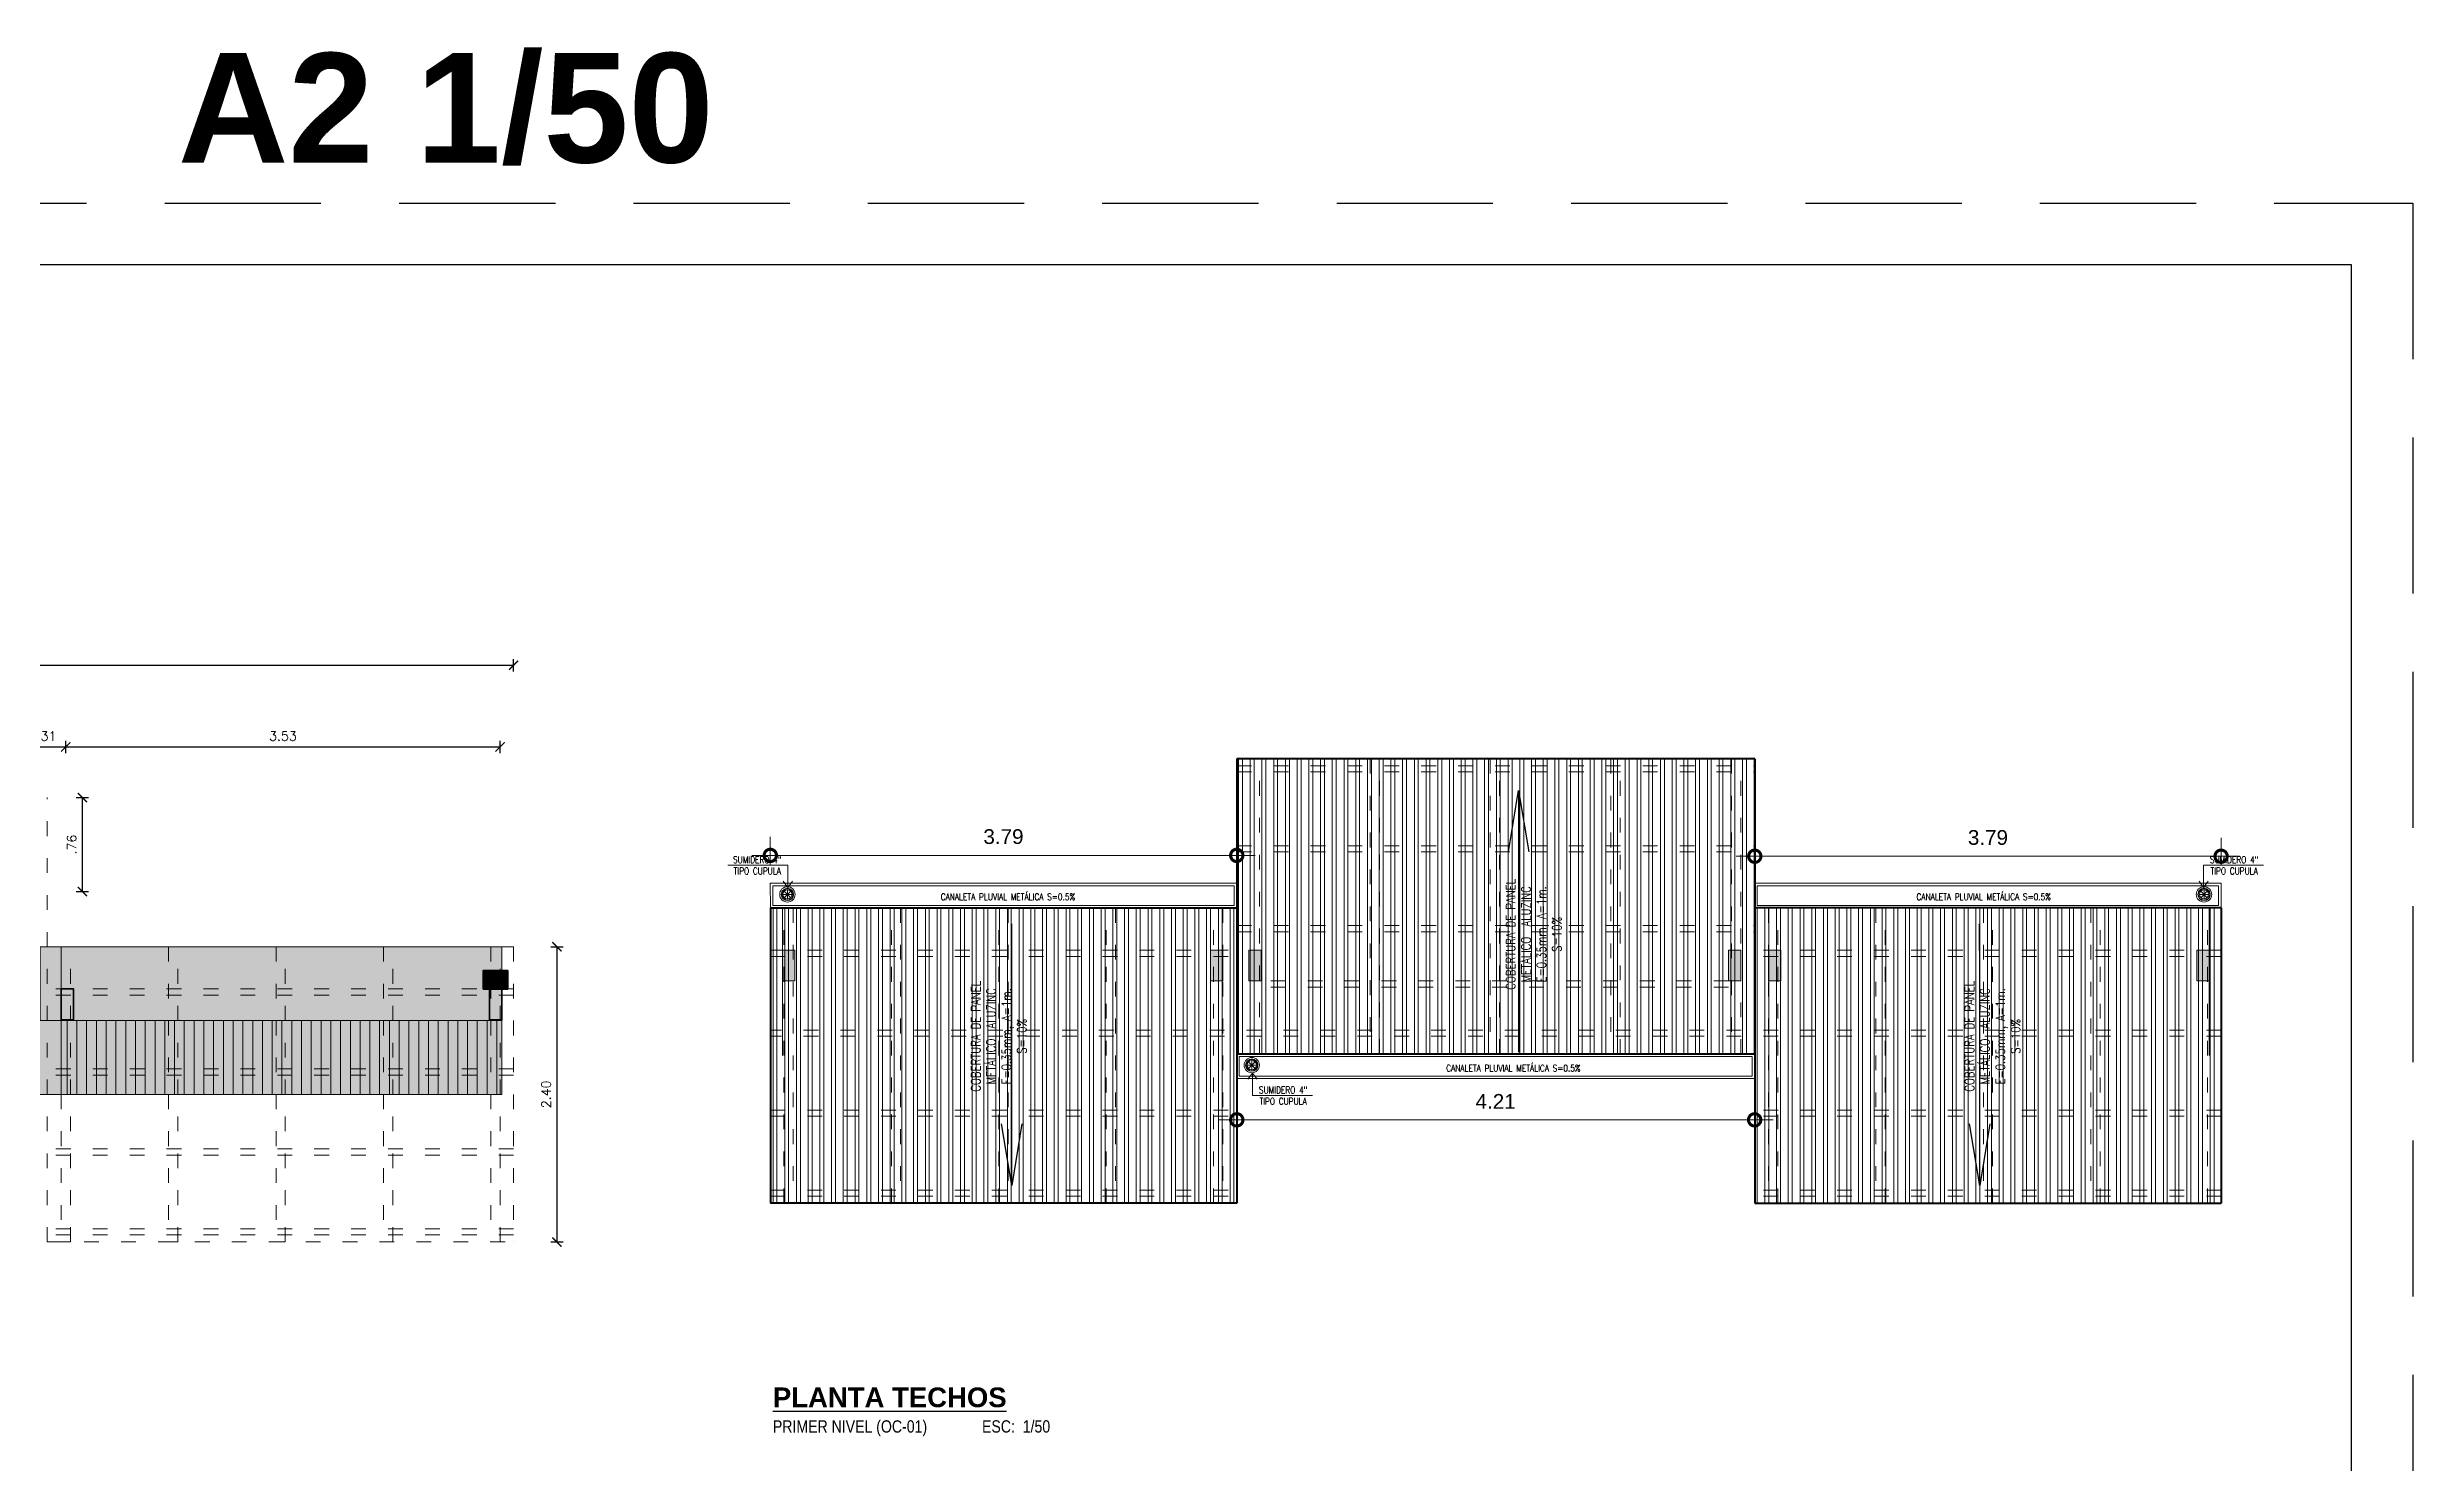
# Model space of a CAD drawing. Header units: millimetres. Extents: x 1.3 to 31, y -9.1 to 13.1.
# Drawn here: x 11.78 to 31.01, y 1.61 to 13.13 of the extents above; entities that cross this region are included whole.
import ezdxf

# ---------------------------------------------------------------- set-up
doc = ezdxf.new("R2010")
doc.units = ezdxf.units.MM
doc.linetypes.add('ACAD_ISO03W100', pattern=[30, 12, -18])
doc.linetypes.add('DASHED', pattern=[19.05, 12.7, -6.35])
doc.layers.get('Defpoints').update_dxf_attribs({"color": 6, "lineweight": 5})
for name, color, linetype, lineweight in [('.', 7, 'Continuous', 0), ('0_TEXTOS 1', 7, 'Continuous', 30), ('0_TEXTOS 4', 104, 'Continuous', 9), ('LCOTAS', 7, 'Continuous', 5), ('LEST 02', 5, 'Continuous', 20), ('LEST 04', 7, 'Continuous', 40), ('LMURO ALTO', 7, 'Continuous', 35), ('LPROYECCION', 7, 'ACAD_ISO03W100', 5), ('LROTULOS', 7, 'Continuous', 5), ('LTEXTO', 7, 'Continuous', 9), ('T. ACHURADO-0.5', 8, 'Continuous', 0)]:
    doc.layers.add(name, color=color, linetype=linetype, lineweight=lineweight)
doc.layers.add('LHATCH', color=254, linetype='Continuous', lineweight=5, true_color=0xcfcfcf)
doc.layers.add('manzanas', color=2, linetype='Continuous')
doc.layers.add('no se imprime', color=8, linetype='DASHED', plot=False)
doc.styles.add('50-NOTAS', font='romans.shx', dxfattribs={"height": 0.075})
doc.styles.add('ARIALNEG', font='arialbd.ttf')
doc.styles.add('COTAS', font='arial.ttf', dxfattribs={"width": 0.9})
doc.styles.add('GENERATED_STYLE_2', font='')
doc.styles.add('STYLE5', font='romans.shx', dxfattribs={"width": 0.8})
doc.styles.add('TJ Eléctricas', font='swisse.ttf')
doc.styles.get('GENERATED_STYLE_2').set_extended_font_data('Swis721 BlkEx BT', bold=True)
doc.dimstyles.new('C 1-50', dxfattribs={"dimscale": 0.5, "dimtxt": 0.15, "dimasz": 0.08, "dimexe": 0.08, "dimexo": 0.05, "dimgap": 0.02, "dimtad": 1, "dimzin": 4, "dimdsep": 46, "dimtxsty": 'COTAS', "dimblk": 'ARCHTICK', "dimcen": 0.09, "dimdle": 0.09, "dimclrd": 256, "dimclre": 252, "dimclrt": 7, "dimaunit": 1, "dimadec": 0, "dimazin": 0, "dimtfac": 1, "dimtix": 1, "dimtmove": 1, "dimatfit": 1, "dimldrblk": 'DOT', "dimfxl": 0.1, "dimfxlon": 1, "dimtolj": 1, "dimtzin": 0, "dimarcsym": 0})
doc.dimstyles.new('DIM-50-PLANTA', dxfattribs={"dimscale": 0.05, "dimtxt": 0.075, "dimasz": 1.5, "dimexe": 1, "dimexo": 1, "dimgap": 1, "dimtad": 1, "dimzin": 4, "dimdsep": 46, "dimtxsty": '50-NOTAS', "dimblk": 'ARCHTICK', "dimcen": 25, "dimclrd": 9, "dimclre": 9, "dimclrt": 7, "dimadec": 0, "dimazin": 0, "dimtfac": 1, "dimtmove": 2, "dimatfit": 3, "dimfxl": 1, "dimfxlon": 1, "dimtolj": 1, "dimtzin": 0, "dimarcsym": 0})
doc.dimstyles.new('STYLE MIGUEL', dxfattribs={"dimtxt": 0.12, "dimasz": 0.2, "dimexe": 0.15, "dimexo": 0.15, "dimgap": 0.09, "dimtad": 1, "dimtih": 1, "dimtoh": 1, "dimzin": 4, "dimdsep": 46, "dimtxsty": 'TJ Eléctricas', "dimblk": 'DOTSMALL', "dimcen": 0.09, "dimdle": 0.15, "dimclrd": 7, "dimclre": 7, "dimclrt": 7, "dimadec": 0, "dimazin": 0, "dimtfac": 1, "dimtix": 1, "dimtofl": 0, "dimtmove": 2, "dimatfit": 1, "dimfxl": 1, "dimtolj": 1, "dimtzin": 0, "dimlwd": 9, "dimlwe": 15, "dimarcsym": 0})

# ---------------------------------------------------------------- blocks, each defined once
blk = doc.blocks.new('_ArchTick')
at = {"color": 0, "linetype": 'ByBlock', "const_width": 0.15}
blk.add_lwpolyline([(-0.5, -0.5), (0.5, 0.5)], dxfattribs=at)
blk = doc.blocks.new('*D35')
at = {"layer": 'Defpoints', "color": 0, "transparency": 16777216}
for p in [(11.784, 4.615), (11.501, 3.415), (11.784, 3.415)]:
    blk.add_point(p, dxfattribs=at)
at = {"layer": 'LCOTAS', "color": 9, "lineweight": -2, "transparency": 16777216}
for p, q in [((11.551, 4.615), (11.451, 4.615)), ((11.501, 4.615), (11.501, 3.415)), ((11.551, 3.415), (11.451, 3.415))]:
    blk.add_line(p, q, dxfattribs=at)
at = {"layer": 'LCOTAS', "color": 9, "lineweight": -2, "transparency": 16777216, "xscale": 0.075, "yscale": 0.075, "zscale": 0.075}
for p, rotation in [((11.501, 4.615), 90), ((11.501, 3.415), 270)]:
    blk.add_blockref('_ArchTick', p, dxfattribs=dict(at, rotation=rotation))
at = {"layer": 'LCOTAS', "color": 7, "lineweight": 5, "transparency": 16777216, "insert": (11.413, 4.015), "char_height": 0.075, "attachment_point": 5, "rotation": 90, "style": '50-NOTAS'}
blk.add_mtext('\\A1;1.20', dxfattribs=at)
blk = doc.blocks.new('*D36')
at = {"layer": 'Defpoints', "color": 0, "transparency": 16777216}
for p in [(11.784, 7.028), (12.069, 7.028), (11.784, 6.264)]:
    blk.add_point(p, dxfattribs=at)
at = {"layer": 'LCOTAS', "color": 9, "lineweight": -2, "transparency": 16777216}
for p, q in [((12.019, 7.028), (12.119, 7.028)), ((12.069, 6.264), (12.069, 7.028)), ((12.019, 6.264), (12.119, 6.264))]:
    blk.add_line(p, q, dxfattribs=at)
at = {"layer": 'LCOTAS', "color": 9, "lineweight": -2, "transparency": 16777216, "xscale": 0.075, "yscale": 0.075, "zscale": 0.075}
for p, rotation in [((12.069, 7.028), 90), ((12.069, 6.264), 270)]:
    blk.add_blockref('_ArchTick', p, dxfattribs=dict(at, rotation=rotation))
at = {"layer": 'LCOTAS', "color": 7, "lineweight": 5, "transparency": 16777216, "insert": (11.982, 6.646), "char_height": 0.075, "attachment_point": 5, "rotation": 90, "style": '50-NOTAS'}
blk.add_mtext('\\A1;.76', dxfattribs=at)
blk = doc.blocks.new('*D43')
at = {"layer": 'Defpoints', "color": 0, "transparency": 16777216}
for p in [(15.574, 5.815), (15.574, 3.415), (15.926, 3.415)]:
    blk.add_point(p, dxfattribs=at)
at = {"layer": 'LCOTAS', "color": 9, "lineweight": -2, "transparency": 16777216}
for p, q in [((15.876, 5.815), (15.976, 5.815)), ((15.926, 5.815), (15.926, 3.415)), ((15.876, 3.415), (15.976, 3.415))]:
    blk.add_line(p, q, dxfattribs=at)
at = {"layer": 'LCOTAS', "color": 9, "lineweight": -2, "transparency": 16777216, "xscale": 0.075, "yscale": 0.075, "zscale": 0.075}
for p, rotation in [((15.926, 5.815), 90), ((15.926, 3.415), 270)]:
    blk.add_blockref('_ArchTick', p, dxfattribs=dict(at, rotation=rotation))
at = {"layer": 'LCOTAS', "color": 7, "lineweight": 5, "transparency": 16777216, "insert": (15.838, 4.615), "char_height": 0.075, "attachment_point": 5, "rotation": 90, "style": '50-NOTAS'}
blk.add_mtext('\\A1;2.40', dxfattribs=at)
blk = doc.blocks.new('*D37')
at = {"layer": 'Defpoints', "color": 0, "transparency": 16777216}
for p in [(15.574, 8.104), (3.799, 7.028), (15.574, 7.028)]:
    blk.add_point(p, dxfattribs=at)
at = {"layer": 'LCOTAS', "color": 9, "lineweight": -2, "transparency": 16777216}
for p, q in [((3.799, 8.054), (3.799, 8.154)), ((3.799, 8.104), (15.574, 8.104)), ((15.574, 8.054), (15.574, 8.154))]:
    blk.add_line(p, q, dxfattribs=at)
at = {"layer": 'LCOTAS', "color": 9, "lineweight": -2, "transparency": 16777216, "xscale": 0.075, "yscale": 0.075, "zscale": 0.075, "rotation": 180}
blk.add_blockref('_ArchTick', (3.799, 8.104), dxfattribs=at)
at = {"layer": 'LCOTAS', "color": 9, "lineweight": -2, "transparency": 16777216, "xscale": 0.075, "yscale": 0.075, "zscale": 0.075}
blk.add_blockref('_ArchTick', (15.574, 8.104), dxfattribs=at)
at = {"layer": 'LCOTAS', "color": 7, "lineweight": 5, "transparency": 16777216, "insert": (9.687, 8.191), "char_height": 0.075, "attachment_point": 5, "style": '50-NOTAS'}
blk.add_mtext('\\A1;11.78', dxfattribs=at)
blk = doc.blocks.new('*D39')
at = {"layer": 'Defpoints', "color": 0, "transparency": 16777216}
for p in [(11.934, 7.44), (11.622, 7.028), (11.934, 7.028)]:
    blk.add_point(p, dxfattribs=at)
at = {"layer": 'LCOTAS', "color": 9, "lineweight": -2, "transparency": 16777216}
for p, q in [((11.622, 7.39), (11.622, 7.49)), ((11.622, 7.44), (11.934, 7.44)), ((11.934, 7.39), (11.934, 7.49))]:
    blk.add_line(p, q, dxfattribs=at)
at = {"layer": 'LCOTAS', "color": 9, "lineweight": -2, "transparency": 16777216, "xscale": 0.075, "yscale": 0.075, "zscale": 0.075, "rotation": 180}
blk.add_blockref('_ArchTick', (11.622, 7.44), dxfattribs=at)
at = {"layer": 'LCOTAS', "color": 9, "lineweight": -2, "transparency": 16777216, "xscale": 0.075, "yscale": 0.075, "zscale": 0.075}
blk.add_blockref('_ArchTick', (11.934, 7.44), dxfattribs=at)
at = {"layer": 'LCOTAS', "color": 7, "lineweight": 5, "transparency": 16777216, "insert": (11.778, 7.528), "char_height": 0.075, "attachment_point": 5, "style": '50-NOTAS'}
blk.add_mtext('\\A1;.31', dxfattribs=at)
blk = doc.blocks.new('*D40')
at = {"layer": 'Defpoints', "color": 0, "transparency": 16777216}
for p in [(15.464, 7.44), (11.934, 7.028), (15.464, 7.028)]:
    blk.add_point(p, dxfattribs=at)
at = {"layer": 'LCOTAS', "color": 9, "lineweight": -2, "transparency": 16777216}
for p, q in [((11.934, 7.39), (11.934, 7.49)), ((11.934, 7.44), (15.464, 7.44)), ((15.464, 7.39), (15.464, 7.49))]:
    blk.add_line(p, q, dxfattribs=at)
at = {"layer": 'LCOTAS', "color": 9, "lineweight": -2, "transparency": 16777216, "xscale": 0.075, "yscale": 0.075, "zscale": 0.075, "rotation": 180}
blk.add_blockref('_ArchTick', (11.934, 7.44), dxfattribs=at)
at = {"layer": 'LCOTAS', "color": 9, "lineweight": -2, "transparency": 16777216, "xscale": 0.075, "yscale": 0.075, "zscale": 0.075}
blk.add_blockref('_ArchTick', (15.464, 7.44), dxfattribs=at)
at = {"layer": 'LCOTAS', "color": 7, "lineweight": 5, "transparency": 16777216, "insert": (13.699, 7.528), "char_height": 0.075, "attachment_point": 5, "style": '50-NOTAS'}
blk.add_mtext('\\A1;3.53', dxfattribs=at)
blk = doc.blocks.new('ABRAZADERA CNALTA PLUVIAL')
for points in [[(0, 0.065), (-0.04, 0.065)], [(0, 0.065), (0, 0.105)], [(0, 0.065), (0, 0.025)], [(0, 0.065), (0.04, 0.065)]]:
    blk.add_lwpolyline(points)
at = {"layer": 'LEST 02', "color": 250, "lineweight": 18}
blk.add_line((0.065, 0.008), (0.073, 0.008), dxfattribs=at)
blk.add_lwpolyline([(0.082, 0.003), (0.055, 0.003), (0.055, 0.065, 0.414214), (0, 0.12, 0.414214), (-0.055, 0.065), (-0.055, 0.003), (-0.082, 0.003), (-0.082, 0), (-0.052, 0), (-0.052, 0.065, -1), (0.052, 0.065), (0.052, 0), (0.082, 0)], format="xyb", close=True, dxfattribs=at)
for points in [[(-0.078, 0.003), (-0.078, 0.008), (-0.073, 0.008)], [(-0.065, 0.003), (-0.065, 0.008), (-0.073, 0.008), (-0.073, 0.003)], [(-0.065, 0.008), (-0.06, 0.008), (-0.06, 0.003)], [(0.065, 0.003), (0.065, 0.008), (0.06, 0.008), (0.06, 0.003)], [(0.078, 0.003), (0.078, 0.008), (0.073, 0.008), (0.073, 0.003)]]:
    blk.add_lwpolyline(points, dxfattribs=at)
at = {"layer": 'LEST 02'}
blk.add_circle((0, 0.065), 0.0524, dxfattribs=at)
blk = doc.blocks.new('falsaa1')
at = {"true_color": 0xffffff}
h = blk.add_hatch(color=7, dxfattribs=at)
h.dxf.hatch_style = 1
h.paths.add_polyline_path([(2294.534, 1750.568), (2294.534, 1750.418), (2294.734, 1750.418), (2294.734, 1750.568)])
at = {"layer": 'LMURO ALTO'}
blk.add_lwpolyline([(2294.534, 1750.568), (2294.734, 1750.568), (2294.734, 1750.418), (2294.534, 1750.418)], close=True, dxfattribs=at)
at = {"layer": 'LEST 02', "lineweight": 18, "rotation": 180}
blk.add_blockref('ABRAZADERA CNALTA PLUVIAL', (2294.634, 1750.568), dxfattribs=at)
blk = doc.blocks.new('sumidero')
at = {"layer": 'LEST 02'}
for p, q in [((-0.038, 0), (0.038, 0)), ((-0.027, 0.027), (0.027, -0.027)), ((-0.027, -0.027), (0.027, 0.027)), ((0, 0.038), (0, -0.038))]:
    blk.add_line(p, q, dxfattribs=at)
for radius in [0.0625, 0.05, 0.0463, 0.0375]:
    blk.add_circle((0, 0), radius, dxfattribs=at)
blk = doc.blocks.new('_DotSmall')
at = {"color": 0, "linetype": 'ByBlock', "const_width": 0.5}
blk.add_lwpolyline([(-0.0625, 0, 1), (0.0625, 0, 1)], format="xyb", close=True, dxfattribs=at)
blk = doc.blocks.new('*D55')
at = {"layer": 'Defpoints', "color": 0, "transparency": 16777216}
for p in [(21.451, 6.558), (17.66, 6.331, -279.436), (21.451, 6.331, -279.436)]:
    blk.add_point(p, dxfattribs=at)
at = {"layer": 'LCOTAS', "color": 7, "lineweight": 9, "transparency": 16777216}
blk.add_line((17.51, 6.558), (21.601, 6.558), dxfattribs=at)
at = {"layer": 'LCOTAS', "color": 7, "lineweight": 15, "transparency": 16777216}
for p, q in [((17.66, 6.481), (17.66, 6.708)), ((21.451, 6.481), (21.451, 6.708))]:
    blk.add_line(p, q, dxfattribs=at)
at = {"layer": 'LCOTAS', "color": 7, "lineweight": 9, "transparency": 16777216, "xscale": 0.2, "yscale": 0.2, "zscale": 0.2, "rotation": 180}
blk.add_blockref('_DotSmall', (17.66, 6.558), dxfattribs=at)
at = {"layer": 'LCOTAS', "color": 7, "lineweight": 9, "transparency": 16777216, "xscale": 0.2, "yscale": 0.2, "zscale": 0.2}
blk.add_blockref('_DotSmall', (21.451, 6.558), dxfattribs=at)
at = {"layer": 'LCOTAS', "color": 7, "transparency": 16777216, "insert": (19.555, 6.71), "char_height": 0.12, "attachment_point": 5, "style": 'TJ Eléctricas'}
blk.add_mtext('\\A1;3.79', dxfattribs=at)
blk = doc.blocks.new('*D56')
at = {"layer": 'Defpoints', "color": 0, "transparency": 16777216}
for p in [(21.451, 4.743, -279.436), (25.66, 4.743, -279.436), (25.66, 4.408)]:
    blk.add_point(p, dxfattribs=at)
at = {"layer": 'LCOTAS', "color": 7, "lineweight": 15, "transparency": 16777216}
for p, q in [((21.451, 4.593), (21.451, 4.258)), ((25.66, 4.593), (25.66, 4.258))]:
    blk.add_line(p, q, dxfattribs=at)
at = {"layer": 'LCOTAS', "color": 7, "lineweight": 9, "transparency": 16777216}
blk.add_line((21.301, 4.408), (25.81, 4.408), dxfattribs=at)
at = {"layer": 'LCOTAS', "color": 7, "lineweight": 9, "transparency": 16777216, "xscale": 0.2, "yscale": 0.2, "zscale": 0.2, "rotation": 180}
blk.add_blockref('_DotSmall', (21.451, 4.408), dxfattribs=at)
at = {"layer": 'LCOTAS', "color": 7, "lineweight": 9, "transparency": 16777216, "xscale": 0.2, "yscale": 0.2, "zscale": 0.2}
blk.add_blockref('_DotSmall', (25.66, 4.408), dxfattribs=at)
at = {"layer": 'LCOTAS', "color": 7, "transparency": 16777216, "insert": (23.555, 4.558), "char_height": 0.12, "attachment_point": 5, "style": 'TJ Eléctricas'}
blk.add_mtext('\\A1;4.21', dxfattribs=at)
blk = doc.blocks.new('*D57')
at = {"layer": 'Defpoints', "color": 0, "transparency": 16777216}
for p in [(29.451, 6.551), (25.661, 6.331, -279.436), (29.451, 6.331, -279.436)]:
    blk.add_point(p, dxfattribs=at)
at = {"layer": 'LCOTAS', "color": 7, "lineweight": 9, "transparency": 16777216}
blk.add_line((25.511, 6.551), (29.601, 6.551), dxfattribs=at)
at = {"layer": 'LCOTAS', "color": 7, "lineweight": 15, "transparency": 16777216}
for p, q in [((25.661, 6.481), (25.661, 6.701)), ((29.451, 6.481), (29.451, 6.701))]:
    blk.add_line(p, q, dxfattribs=at)
at = {"layer": 'LCOTAS', "color": 7, "lineweight": 9, "transparency": 16777216, "xscale": 0.2, "yscale": 0.2, "zscale": 0.2, "rotation": 180}
blk.add_blockref('_DotSmall', (25.661, 6.551), dxfattribs=at)
at = {"layer": 'LCOTAS', "color": 7, "lineweight": 9, "transparency": 16777216, "xscale": 0.2, "yscale": 0.2, "zscale": 0.2}
blk.add_blockref('_DotSmall', (29.451, 6.551), dxfattribs=at)
at = {"layer": 'LCOTAS', "color": 7, "transparency": 16777216, "insert": (27.556, 6.703), "char_height": 0.12, "attachment_point": 5, "style": 'TJ Eléctricas'}
blk.add_mtext('\\A1;3.79', dxfattribs=at)

msp = doc.modelspace()

# ---------------------------------------------------------------- hatches: boundary and pattern name
at = {"layer": '.'}
h = msp.add_hatch(color=256, dxfattribs=at)
h.set_gradient(color1=(215, 235, 210), color2=(215, 235, 210))
h.paths.add_polyline_path([(11.725, 5.215), (11.725, 5.815), (15.477, 5.815), (15.477, 5.215)])
h = msp.add_hatch(color=256, dxfattribs=at)
h.set_gradient(color1=(199, 200, 202), color2=(199, 200, 202), tint=1)
h.paths.add_polyline_path([(17.758, 5.537), (17.858, 5.537), (17.858, 5.787), (17.758, 5.787)])
h = msp.add_hatch(color=256, dxfattribs=at)
h.set_gradient(color1=(199, 200, 202), color2=(199, 200, 202), tint=1)
h.paths.add_polyline_path([(21.238, 5.537), (21.338, 5.537), (21.338, 5.787), (21.238, 5.787)])
h = msp.add_hatch(color=256, dxfattribs=at)
h.set_gradient(color1=(199, 200, 202), color2=(199, 200, 202), tint=1)
h.paths.add_polyline_path([(21.648, 5.537), (21.548, 5.537), (21.548, 5.787), (21.648, 5.787)])
h = msp.add_hatch(color=256, dxfattribs=at)
h.set_gradient(color1=(199, 200, 202), color2=(199, 200, 202), tint=1)
h.paths.add_polyline_path([(25.548, 5.537), (25.448, 5.537), (25.448, 5.787), (25.548, 5.787)])
h = msp.add_hatch(color=256, dxfattribs=at)
h.set_gradient(color1=(199, 200, 202), color2=(199, 200, 202), tint=1)
h.paths.add_polyline_path([(25.873, 5.537), (25.773, 5.537), (25.773, 5.787), (25.873, 5.787)])
h = msp.add_hatch(color=256, dxfattribs=at)
h.set_gradient(color1=(199, 200, 202), color2=(199, 200, 202), tint=1)
h.paths.add_polyline_path([(29.353, 5.537), (29.253, 5.537), (29.253, 5.787), (29.353, 5.787)])
h = msp.add_hatch(color=256, dxfattribs=at)
h.set_gradient(color1=(99, 100, 102), color2=(99, 100, 102))
h.paths.add_polyline_path([(11.897, 5.472), (11.997, 5.472), (11.997, 5.222), (11.897, 5.222)])
h = msp.add_hatch(color=256, dxfattribs=at)
h.set_gradient(color1=(99, 100, 102), color2=(99, 100, 102))
h.paths.add_polyline_path([(15.377, 5.472), (15.477, 5.472), (15.477, 5.222), (15.377, 5.222)])
h = msp.add_hatch(color=256, dxfattribs=at)
h.set_gradient(color1=(215, 235, 210), color2=(215, 235, 210))
h.paths.add_polyline_path([(11.897, 5.215), (11.897, 4.615), (7.477, 4.615), (7.477, 5.215)])
h = msp.add_hatch(color=256, dxfattribs=at)
h.set_gradient(color1=(199, 200, 202), color2=(199, 200, 202))
h.paths.add_polyline_path([(15.477, 4.615), (11.897, 4.615), (11.897, 5.215), (15.477, 5.215)])
at = {"layer": 'LHATCH', "true_color": 0x939598}
h = msp.add_hatch(dxfattribs=at)
h.set_pattern_fill('ANSI31', color=252, scale=0.025, angle=45, style=0)
h.set_pattern_definition([(90, (-0.99305, 3.22575), (-0.079375, 0), [])])
h.paths.add_polyline_path([(15.477, 4.615), (11.897, 4.615), (11.897, 5.215), (15.477, 5.215)])
at = {"layer": 'LPROYECCION', "ltscale": 0.01, "true_color": 0x939598}
h = msp.add_hatch(dxfattribs=at)
h.set_pattern_fill('ANSI32', color=252, scale=0.01, angle=45, style=0)
h.set_pattern_definition([(90, (-4.15679, 1.70472), (-0.09525, 0), []), (90, (-4.12504, 1.73647), (-0.09525, 0), [])])
h.paths.add_polyline_path([(25.661, 4.943), (21.451, 4.943), (21.451, 7.343), (25.661, 7.343)])
h = msp.add_hatch(dxfattribs=at)
h.set_pattern_fill('ANSI32', color=252, scale=0.01, angle=45, style=0)
h.set_pattern_definition([(90, (-7.46407, 2.88298), (-0.09525, 0), []), (90, (-7.43232, 2.91473), (-0.09525, 0), [])])
h.paths.add_polyline_path([(17.661, 3.731), (21.451, 3.731), (21.451, 6.131), (17.661, 6.131)])
h = msp.add_hatch(dxfattribs=at)
h.set_pattern_fill('ANSI32', color=252, scale=0.01, angle=45, style=0)
h.set_pattern_definition([(90, (-7.40407, 2.88298), (-0.09525, 0), []), (90, (-7.37232, 2.91473), (-0.09525, 0), [])])
h.paths.add_polyline_path([(29.451, 3.731), (25.661, 3.731), (25.661, 6.131), (29.451, 6.131)])

# ---------------------------------------------------------------- linework, layer by layer
msp.add_lwpolyline([(2.308, 11.361), (30.508, 11.361), (30.508, -8.639), (2.308, -8.639)], close=True)
at = {"layer": '0_TEXTOS 4', "elevation": -279.436}
for points in [[(17.316, 6.479), (17.802, 6.479), (17.802, 6.298)], [(17.765, 6.348), (17.802, 6.298), (17.84, 6.348)], [(29.347, 6.348), (29.309, 6.298), (29.272, 6.348)], [(29.796, 6.479), (29.309, 6.479), (29.309, 6.298)], [(21.617, 4.738), (21.58, 4.788), (21.542, 4.738)], [(22.066, 4.607), (21.58, 4.607), (21.58, 4.788)]]:
    msp.add_lwpolyline(points, dxfattribs=at)
at = {"layer": 'LEST 02', "elevation": -279.436}
for points in [[(21.451, 6.331), (21.451, 6.131), (17.661, 6.131), (17.66, 6.331), (21.451, 6.331)], [(25.661, 6.331), (25.661, 6.131), (29.451, 6.131), (29.451, 6.331), (25.661, 6.331)], [(21.451, 4.943), (21.451, 4.743), (25.66, 4.743), (25.661, 4.943), (21.451, 4.943)]]:
    msp.add_lwpolyline(points, dxfattribs=at)
for points in [[(21.431, 6.311), (21.431, 6.151), (17.681, 6.151), (17.68, 6.311)], [(25.681, 6.311), (25.681, 6.151), (29.431, 6.151), (29.431, 6.311)], [(21.471, 4.923), (21.471, 4.763), (25.64, 4.763), (25.641, 4.923)]]:
    msp.add_lwpolyline(points, close=True, dxfattribs=at)
at = {"layer": 'LEST 04'}
for p, q in [((21.451, 7.343, -279.436), (21.451, 3.731, -279.436)), ((25.661, 7.343, -279.436), (21.451, 7.343, -279.436)), ((25.661, 7.343, -279.436), (25.661, 3.731, -279.436)), ((17.661, 6.131, -279.436), (21.451, 6.131, -279.436)), ((17.661, 6.131, -279.436), (17.661, 3.731, -279.436)), ((29.451, 6.131, -279.436), (25.661, 6.131, -279.436)), ((29.451, 6.131, -279.436), (29.451, 3.731, -279.436)), ((25.661, 4.943, -279.436), (21.451, 4.943, -279.436)), ((21.451, 3.731, -279.436), (17.661, 3.731, -279.436)), ((25.661, 3.731, -279.436), (29.451, 3.731, -279.436))]:
    msp.add_line(p, q, dxfattribs=at)
at = {"layer": 'LHATCH', "color": 252, "true_color": 0x939598}
for points in [[(11.725, 5.815), (15.477, 5.815), (15.477, 5.215), (11.725, 5.215)], [(7.477, 5.215), (11.897, 5.215), (11.897, 4.615), (7.477, 4.615)], [(11.897, 4.615), (15.477, 4.615), (15.477, 5.215), (11.897, 5.215)]]:
    msp.add_lwpolyline(points, close=True, dxfattribs=at)
at = {"layer": 'LHATCH', "color": 252, "true_color": 0x939598, "elevation": -279.436}
for points in [[(17.858, 5.537), (17.758, 5.537), (17.758, 5.787), (17.858, 5.787), (17.858, 5.537)], [(21.338, 5.537), (21.238, 5.537), (21.238, 5.787), (21.338, 5.787), (21.338, 5.537)], [(21.648, 5.787), (21.548, 5.787), (21.548, 5.537), (21.648, 5.537), (21.648, 5.787)], [(25.548, 5.787), (25.448, 5.787), (25.448, 5.537), (25.548, 5.537), (25.548, 5.787)], [(25.773, 5.537), (25.873, 5.537), (25.873, 5.787), (25.773, 5.787), (25.773, 5.537)], [(29.253, 5.537), (29.353, 5.537), (29.353, 5.787), (29.253, 5.787), (29.253, 5.537)]]:
    msp.add_lwpolyline(points, dxfattribs=at)
at = {"layer": 'LMURO ALTO'}
for points in [[(11.897, 5.222), (11.997, 5.222), (11.997, 5.472), (11.897, 5.472), (11.897, 5.222)], [(15.377, 5.222), (15.477, 5.222), (15.477, 5.472), (15.377, 5.472), (15.377, 5.222)]]:
    msp.add_lwpolyline(points, dxfattribs=at)
at = {"layer": 'LPROYECCION', "color": 252, "ltscale": 0.01, "true_color": 0x939598}
for p, q in [((11.784, 3.415), (11.784, 7.028)), ((15.574, 5.815), (11.897, 5.815)), ((15.574, 5.815), (15.574, 3.415)), ((11.784, 3.415), (15.574, 3.415))]:
    msp.add_line(p, q, dxfattribs=at)
at = {"layer": 'LPROYECCION', "color": 252, "ltscale": 0.01, "true_color": 0x939598, "elevation": -279.436}
for points in [[(21.561, 7.343), (21.561, 4.943), (21.636, 4.943), (21.636, 7.343)], [(22.536, 7.343), (22.536, 4.943), (22.611, 4.943), (22.611, 7.343)], [(23.511, 7.343), (23.511, 4.943), (23.586, 4.943), (23.586, 7.343)], [(24.492, 7.343), (24.492, 4.943), (24.567, 4.943), (24.567, 7.343)], [(25.473, 7.343), (25.473, 4.943), (25.548, 4.943), (25.548, 7.343)], [(17.771, 3.731), (17.771, 6.131), (17.846, 6.131), (17.846, 3.731)], [(18.644, 3.731), (18.644, 6.131), (18.719, 6.131), (18.719, 3.731)], [(19.517, 3.731), (19.517, 6.131), (19.592, 6.131), (19.592, 3.731)], [(20.39, 3.731), (20.39, 6.131), (20.465, 6.131), (20.465, 3.731)], [(21.263, 3.731), (21.263, 6.131), (21.338, 6.131), (21.338, 3.731)], [(25.848, 3.731), (25.848, 6.131), (25.773, 6.131), (25.773, 3.731)], [(26.721, 3.731), (26.721, 6.131), (26.646, 6.131), (26.646, 3.731)], [(27.594, 3.731), (27.594, 6.131), (27.519, 6.131), (27.519, 3.731)], [(28.468, 3.731), (28.468, 6.131), (28.393, 6.131), (28.393, 3.731)], [(29.341, 3.731), (29.341, 6.131), (29.266, 6.131), (29.266, 3.731)]]:
    msp.add_lwpolyline(points, close=True, dxfattribs=at)
for points in [[(21.451, 7.287), (25.661, 7.287)], [(21.451, 7.237), (25.661, 7.237)], [(21.451, 6.637), (25.661, 6.637)], [(21.451, 6.587), (25.661, 6.587)], [(21.451, 5.987), (25.661, 5.987)], [(17.661, 5.787), (21.451, 5.787)], [(21.451, 5.937), (25.661, 5.937)], [(29.451, 5.787), (25.661, 5.787)], [(17.661, 5.737), (21.451, 5.737)], [(29.451, 5.737), (25.661, 5.737)], [(25.448, 5.537), (21.648, 5.537)], [(25.448, 5.487), (21.648, 5.487)], [(29.451, 5.137), (17.661, 5.137)], [(29.451, 5.087), (17.661, 5.087)], [(17.661, 4.487), (21.451, 4.487)], [(17.661, 4.437), (21.451, 4.437)], [(29.451, 4.487), (25.661, 4.487)], [(29.451, 4.437), (25.661, 4.437)], [(17.661, 3.837), (21.451, 3.837)], [(17.661, 3.787), (21.451, 3.787)], [(29.451, 3.837), (25.661, 3.837)], [(29.451, 3.787), (25.661, 3.787)]]:
    msp.add_lwpolyline(points, dxfattribs=at)
at = {"layer": 'LPROYECCION', "color": 252, "ltscale": 0.01, "true_color": 0x939598}
for points in [[(11.972, 3.415), (11.972, 5.815), (11.897, 5.815), (11.897, 3.415)], [(12.845, 3.415), (12.845, 5.815), (12.77, 5.815), (12.77, 3.415)], [(13.718, 3.415), (13.718, 5.815), (13.643, 5.815), (13.643, 3.415)], [(14.591, 3.415), (14.591, 5.815), (14.516, 5.815), (14.516, 3.415)], [(15.464, 3.415), (15.464, 5.815), (15.389, 5.815), (15.389, 3.415)]]:
    msp.add_lwpolyline(points, close=True, dxfattribs=at)
for points in [[(15.574, 5.472), (11.784, 5.472)], [(15.574, 5.422), (11.784, 5.422)], [(15.574, 4.822), (3.799, 4.822)], [(15.574, 4.772), (3.799, 4.772)], [(15.574, 4.172), (11.784, 4.172)], [(15.574, 4.122), (11.784, 4.122)], [(15.574, 3.522), (11.784, 3.522)], [(15.574, 3.472), (11.784, 3.472)]]:
    msp.add_lwpolyline(points, dxfattribs=at)
at = {"layer": 'no se imprime', "ltscale": 0.1}
msp.add_lwpolyline([(1.308, 11.861), (31.008, 11.861), (31.008, -9.139), (1.308, -9.139)], close=True, dxfattribs=at)
at = {"layer": 'T. ACHURADO-0.5'}
for p, q in [((17.758, 5.531, -279.436), (17.758, 6.131, -279.436)), ((29.353, 5.531, -279.436), (29.353, 6.131, -279.436)), ((11.897, 4.615), (11.897, 5.815)), ((15.477, 5.215), (15.477, 5.815)), ((17.758, 5.531, -279.436), (17.758, 4.931, -279.436)), ((29.353, 5.531, -279.436), (29.353, 4.931, -279.436)), ((12.325, 5.215), (15.477, 5.215))]:
    msp.add_line(p, q, dxfattribs=at)

# ---------------------------------------------------------------- block references
msp.add_blockref('sumidero', (17.799, 6.241, -279.436))
at = {"xscale": -1}
for p in [(29.312, 6.241, -279.436), (21.573, 4.853, -279.436)]:
    msp.add_blockref('sumidero', p, dxfattribs=at)
at = {"layer": 'manzanas', "xscale": -1, "rotation": 180}
msp.add_blockref('falsaa1', (-2279.208, 1756.039), dxfattribs=at)

# ---------------------------------------------------------------- texts
at = {"layer": '0_TEXTOS 1', "linetype": 'Continuous', "insert": (17.681, 2.167), "char_height": 0.2, "width": 5.73448, "attachment_point": 4, "style": 'GENERATED_STYLE_2'}
msp.add_mtext('\\A1;\\pxql;{\\H0.8x;\\L\\C7;\\P\\pq*;PLANTA TECHOS     \\P\\fSwis721 Cn BT|b0|i0|c0|p34;\\H0.625x;\\lPRIMER NIVEL (OC-01)              ESC:  1/50}', dxfattribs=at)
at = {"layer": '0_TEXTOS 4', "char_height": 0.055, "attachment_point": 5, "style": 'STYLE5'}
for s, insert, width in [('SUMIDERO 4" TIPO CUPULA', (17.554, 6.477, -279.436), 0.44055), ('SUMIDERO 4" TIPO CUPULA', (29.557, 6.477, -279.436), 0.44055), ('CANALETA PLUVIAL METÁLICA S=0.5%', (19.591, 6.221, -279.436), 1.32842), ('CANALETA PLUVIAL METÁLICA S=0.5%', (27.521, 6.221, -279.436), 1.32842), ('CANALETA PLUVIAL METÁLICA S=0.5%', (23.699, 4.828, -279.436), 1.32842), ('SUMIDERO 4" TIPO CUPULA', (21.828, 4.605, -279.436), 0.44055)]:
    msp.add_mtext(s, dxfattribs=dict(at, insert=insert, width=width))
at = {"layer": 'LROTULOS', "char_height": 0.075, "width": 1.35441, "attachment_point": 5, "rotation": 90, "style": 'STYLE5'}
for insert in [(23.865, 5.916), (19.517, 5.087, -279.436), (27.594, 5.087, -279.436)]:
    msp.add_mtext('COBERTURA DE PANEL METÁLICO  ALUZINC E=0.35mm, A=1m.\\PS=10%', dxfattribs=dict(at, insert=insert))
at = {"layer": 'LTEXTO', "color": 7, "insert": (12.846, 13.081), "char_height": 0.8899, "width": 17.5943, "attachment_point": 1, "style": 'ARIALNEG'}
msp.add_mtext('A2 1/50', dxfattribs=at)

# ---------------------------------------------------------------- dimensions: what is measured, and where the dimension line sits
at = {"layer": 'LCOTAS', "lineweight": 5}
for base, p1, p2, picture, middle in [((15.574023484, 8.103890787), (3.799023484, 7.027872256), (15.574023484, 7.027872256), '*D37', (9.686523484, 8.191390787)), ((11.934, 7.44), (11.622, 7.028), (11.934, 7.028), '*D39', (11.778, 7.528)), ((15.464, 7.44), (11.934, 7.028), (15.464, 7.028), '*D40', (13.699, 7.528))]:
    dim = msp.add_linear_dim(base=base, p1=p1, p2=p2, dimstyle='DIM-50-PLANTA', dxfattribs=at)
    dim.commit()
    dim.dimension.update_dxf_attribs({"geometry": picture, "text_midpoint": middle})
for base, p1, p2, picture, middle in [((12.069, 7.028), (11.784, 6.264), (11.784, 7.028), '*D36', (11.982, 6.646)), ((15.926, 3.415), (15.574, 5.815), (15.574, 3.415), '*D43', (15.838, 4.615)), ((11.501, 3.415), (11.784, 4.615), (11.784, 3.415), '*D35', (11.413, 4.015))]:
    dim = msp.add_linear_dim(base=base, p1=p1, p2=p2, angle=270, dimstyle='DIM-50-PLANTA', dxfattribs=at)
    dim.commit()
    dim.dimension.update_dxf_attribs({"geometry": picture, "text_midpoint": middle})
at = {"layer": 'LCOTAS'}
for base, p1, p2, picture, middle in [((21.451, 6.558), (17.66, 6.331, -279.436), (21.451, 6.331, -279.436), '*D55', (19.555, 6.71)), ((29.451, 6.551), (25.661, 6.331, -279.436), (29.451, 6.331, -279.436), '*D57', (27.556, 6.703)), ((25.66, 4.408), (21.451, 4.743, -279.436), (25.66, 4.743, -279.436), '*D56', (23.555, 4.558))]:
    dim = msp.add_linear_dim(base=base, p1=p1, p2=p2, dimstyle='STYLE MIGUEL', dxfattribs=at)
    dim.commit()
    dim.dimension.update_dxf_attribs({"geometry": picture, "text_midpoint": middle})

# ---------------------------------------------------------------- leaders
at = {"layer": 'LROTULOS'}
for points in [[(23.742, 7.086, -279.436), (23.742, 5.399, -279.436), (23.741, 4.959, -279.436)], [(19.622, 3.875, -558.872), (19.622, 5.562, -558.872), (19.623, 6.002, -558.872)], [(27.489, 3.875, -558.872), (27.489, 5.562, -558.872), (27.488, 6.002, -558.872)]]:
    msp.add_leader(points, dimstyle='C 1-50', override={"dimasz": 1, "dimgap": 0.02, "dimtad": 0, "dimldrblk": 'Open'}, dxfattribs=at)

doc.saveas('drawing.dxf')
